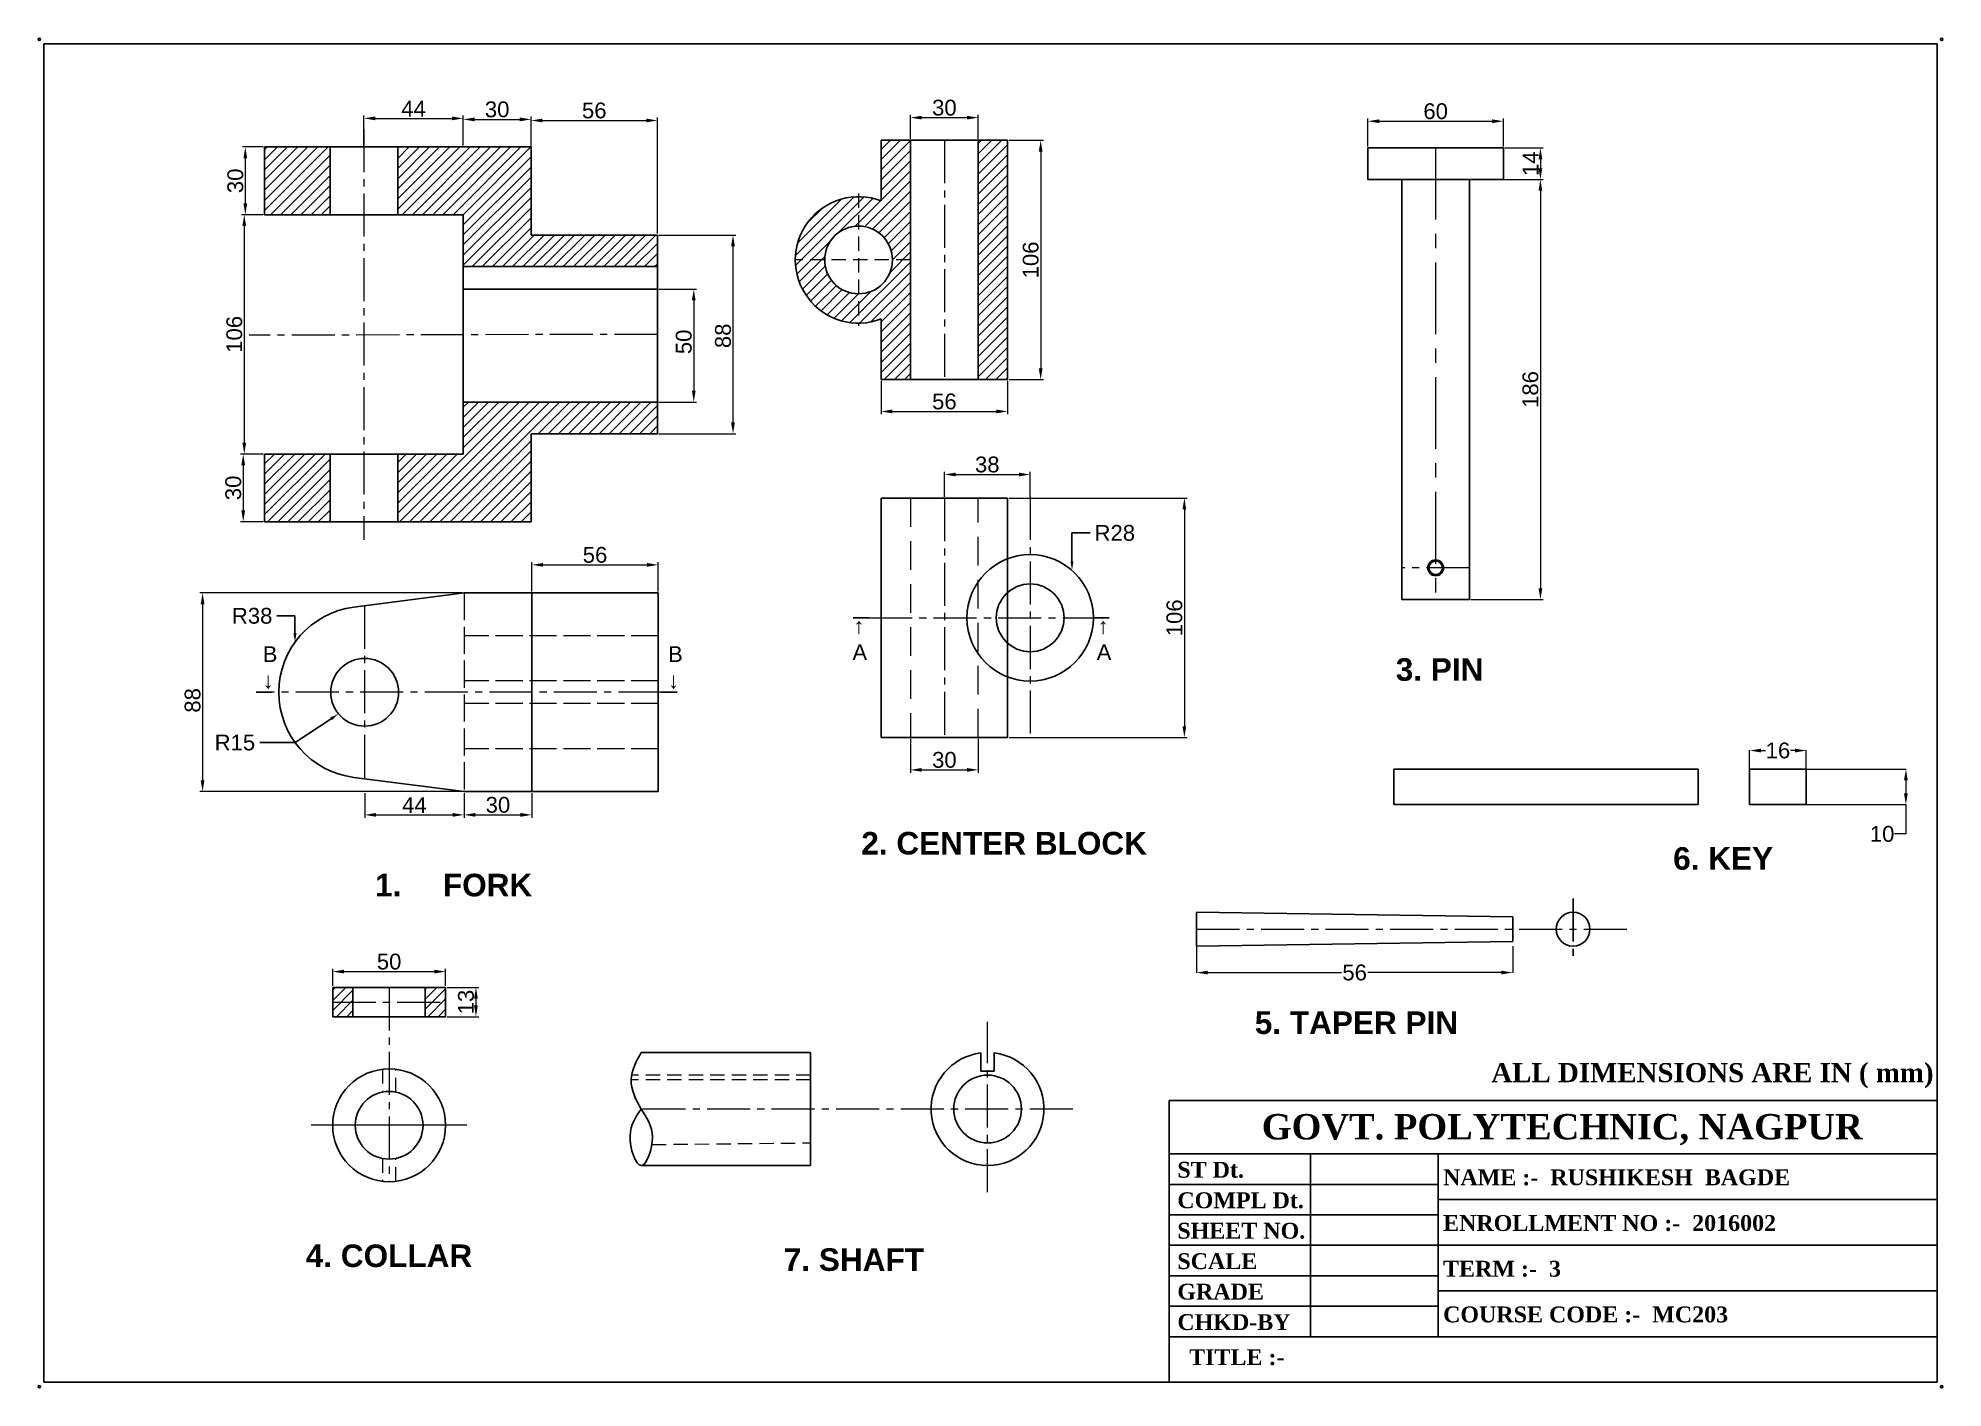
# Model space of a CAD drawing. Header units: millimetres. Extents: x 244 to 1087, y -228 to 370.
import ezdxf
from ezdxf import colors
from ezdxf.entities.mleader import LeaderData, LeaderLine
from ezdxf.math import Vec2, Vec3

# ---------------------------------------------------------------- set-up
doc = ezdxf.new("R2010")
doc.units = ezdxf.units.MM
for name, pattern in [('ACAD_ISO02W100', [15, 12, -3]), ('CENTER', [50.8, 31.75, -6.35, 6.35, -6.35]), ('CENTER2', [28.575, 19.05, -3.175, 3.175, -3.175]), ('DASHED', [19.05, 12.7, -6.35]), ('DASHED2', [9.525, 6.35, -3.175])]:
    doc.linetypes.add(name, pattern=pattern)
doc.styles.get("Standard").update_dxf_attribs({"font": 'arial.ttf'})
doc.dimstyles.new('Copy of Standard', dxfattribs={"dimtxt": 7, "dimasz": 5, "dimexe": 0.18, "dimexo": 0.0625, "dimgap": 0.85, "dimtad": 0, "dimtih": 1, "dimtoh": 1, "dimdec": 0, "dimlfac": 0.4, "dimzin": 0, "dimdsep": 46, "dimtxsty": 'Standard', "dimcen": 0.09, "dimadec": 0, "dimazin": 0, "dimtfac": 1, "dimtdec": 0, "dimtofl": 0, "dimtmove": 0, "dimatfit": 3, "dimfxl": 1, "dimtolj": 1, "dimtzin": 0, "dimlwd": 20, "dimlwe": 20, "dimarcsym": 0})
doc.dimstyles.new('Copy(2) of Standard', dxfattribs={"dimtxt": 7, "dimasz": 5, "dimexe": 0.18, "dimexo": 0.0625, "dimgap": 0.85, "dimtad": 0, "dimtih": 1, "dimtoh": 1, "dimdec": 0, "dimlfac": 0.638, "dimzin": 0, "dimdsep": 46, "dimtxsty": 'Standard', "dimcen": 0.09, "dimadec": 0, "dimazin": 0, "dimtfac": 1, "dimtdec": 0, "dimtofl": 0, "dimtmove": 0, "dimatfit": 3, "dimfxl": 1, "dimtolj": 1, "dimtzin": 0, "dimlwd": 20, "dimlwe": 20, "dimarcsym": 0})
doc.dimstyles.new('ISO-25', dxfattribs={"dimtxt": 7, "dimasz": 5, "dimexe": 1.25, "dimexo": 0.625, "dimgap": 0.825, "dimtad": 1, "dimdsep": 46, "dimtxsty": 'Standard', "dimcen": 2.5, "dimadec": 0, "dimazin": 0, "dimtfac": 1, "dimtmove": 0, "dimatfit": 3, "dimfxl": 1, "dimlwd": 20, "dimlwe": 20, "dimarcsym": 0})

# ---------------------------------------------------------------- blocks, each defined once
blk = doc.blocks.new('*D2')
at = {"color": 0, "lineweight": 20, "transparency": 16777216}
for p, q in [((518.44, 282.86), (552.5, 282.86)), ((551.25, 277.86), (551.25, 199.86)), ((518.44, 194.86), (552.5, 194.86))]:
    blk.add_line(p, q, dxfattribs=at)
at = {"color": 0, "transparency": 16777216}
for points in [[(550.41, 277.86), (552.08, 277.86), (551.25, 282.86)], [(550.41, 199.86), (552.08, 199.86), (551.25, 194.86)]]:
    blk.add_solid(points, dxfattribs=at)
at = {"layer": 'Defpoints', "color": 0, "transparency": 16777216}
for p in [(517.82, 282.86), (517.82, 194.86), (551.25, 194.86)]:
    blk.add_point(p, dxfattribs=at)
at = {"color": 0, "transparency": 16777216, "insert": (546.85, 238.2), "char_height": 7, "attachment_point": 5, "rotation": 90}
blk.add_mtext('88', dxfattribs=at)
blk = doc.blocks.new('*D3')
at = {"color": 0, "lineweight": 20, "transparency": 16777216}
for p, q in [((518.44, 258.86), (535.14, 258.86)), ((533.89, 253.86), (533.89, 213.86)), ((518.44, 208.86), (535.14, 208.86))]:
    blk.add_line(p, q, dxfattribs=at)
at = {"color": 0, "transparency": 16777216}
for points in [[(533.05, 253.86), (534.72, 253.86), (533.89, 258.86)], [(533.05, 213.86), (534.72, 213.86), (533.89, 208.86)]]:
    blk.add_solid(points, dxfattribs=at)
at = {"layer": 'Defpoints', "color": 0, "transparency": 16777216}
for p in [(517.82, 258.86), (517.82, 208.86), (533.89, 208.86)]:
    blk.add_point(p, dxfattribs=at)
at = {"color": 0, "transparency": 16777216, "insert": (529.49, 235.53), "char_height": 7, "attachment_point": 5, "rotation": 90}
blk.add_mtext('50', dxfattribs=at)
blk = doc.blocks.new('*D4')
at = {"color": 0, "lineweight": 20, "transparency": 16777216}
for p, q in [((343.19, 321.86), (334.06, 321.86)), ((335.31, 316.86), (335.31, 296.86)), ((343.19, 291.86), (334.06, 291.86))]:
    blk.add_line(p, q, dxfattribs=at)
at = {"color": 0, "transparency": 16777216}
for points in [[(334.48, 316.86), (336.15, 316.86), (335.31, 321.86)], [(334.48, 296.86), (336.15, 296.86), (335.31, 291.86)]]:
    blk.add_solid(points, dxfattribs=at)
at = {"layer": 'Defpoints', "color": 0, "transparency": 16777216}
for p in [(343.82, 321.86), (335.31, 291.86), (343.82, 291.86)]:
    blk.add_point(p, dxfattribs=at)
at = {"color": 0, "transparency": 16777216, "insert": (330.91, 306.86), "char_height": 7, "attachment_point": 5, "rotation": 90}
blk.add_mtext('30', dxfattribs=at)
blk = doc.blocks.new('*D5')
at = {"color": 0, "lineweight": 20, "transparency": 16777216}
for p, q in [((343.19, 291.86), (333.6, 291.86)), ((334.85, 286.86), (334.85, 190.86)), ((343.19, 185.86), (333.6, 185.86))]:
    blk.add_line(p, q, dxfattribs=at)
at = {"color": 0, "transparency": 16777216}
for points in [[(334.02, 286.86), (335.69, 286.86), (334.85, 291.86)], [(334.02, 190.86), (335.69, 190.86), (334.85, 185.86)]]:
    blk.add_solid(points, dxfattribs=at)
at = {"layer": 'Defpoints', "color": 0, "transparency": 16777216}
for p in [(343.82, 291.86), (334.85, 185.86), (343.82, 185.86)]:
    blk.add_point(p, dxfattribs=at)
at = {"color": 0, "transparency": 16777216, "insert": (330.45, 238.86), "char_height": 7, "attachment_point": 5, "rotation": 90}
blk.add_mtext('106', dxfattribs=at)
blk = doc.blocks.new('*D6')
at = {"color": 0, "lineweight": 20, "transparency": 16777216}
for p, q in [((343.19, 185.86), (333.14, 185.86)), ((334.39, 180.86), (334.39, 160.86)), ((343.19, 155.86), (333.14, 155.86))]:
    blk.add_line(p, q, dxfattribs=at)
at = {"color": 0, "transparency": 16777216}
for points in [[(333.56, 180.86), (335.22, 180.86), (334.39, 185.86)], [(333.56, 160.86), (335.22, 160.86), (334.39, 155.86)]]:
    blk.add_solid(points, dxfattribs=at)
at = {"layer": 'Defpoints', "color": 0, "transparency": 16777216}
for p in [(343.82, 185.86), (334.39, 155.86), (343.82, 155.86)]:
    blk.add_point(p, dxfattribs=at)
at = {"color": 0, "transparency": 16777216, "insert": (329.99, 170.86), "char_height": 7, "attachment_point": 5, "rotation": 90}
blk.add_mtext('30', dxfattribs=at)
blk = doc.blocks.new('*D7')
at = {"color": 0, "lineweight": 20, "transparency": 16777216}
for p, q in [((387.82, 322.48), (387.82, 335.77)), ((392.82, 334.52), (426.82, 334.52)), ((431.82, 322.48), (431.82, 335.77))]:
    blk.add_line(p, q, dxfattribs=at)
at = {"color": 0, "transparency": 16777216}
for points in [[(392.82, 335.35), (392.82, 333.68), (387.82, 334.52)], [(426.82, 335.35), (426.82, 333.68), (431.82, 334.52)]]:
    blk.add_solid(points, dxfattribs=at)
at = {"layer": 'Defpoints', "color": 0, "transparency": 16777216}
for p in [(431.82, 334.52), (387.82, 321.86), (431.82, 321.86)]:
    blk.add_point(p, dxfattribs=at)
at = {"color": 0, "transparency": 16777216, "insert": (409.82, 338.84), "char_height": 7, "attachment_point": 5}
blk.add_mtext('44', dxfattribs=at)
blk = doc.blocks.new('*D8')
at = {"color": 0, "lineweight": 20, "transparency": 16777216}
for p, q in [((431.82, 322.48), (431.82, 335.31)), ((436.82, 334.06), (456.82, 334.06)), ((461.82, 322.48), (461.82, 335.31))]:
    blk.add_line(p, q, dxfattribs=at)
at = {"color": 0, "transparency": 16777216}
for points in [[(436.82, 334.89), (436.82, 333.22), (431.82, 334.06)], [(456.82, 334.89), (456.82, 333.22), (461.82, 334.06)]]:
    blk.add_solid(points, dxfattribs=at)
at = {"layer": 'Defpoints', "color": 0, "transparency": 16777216}
for p in [(461.82, 334.06), (431.82, 321.86), (461.82, 321.86)]:
    blk.add_point(p, dxfattribs=at)
at = {"color": 0, "transparency": 16777216, "insert": (446.82, 338.46), "char_height": 7, "attachment_point": 5}
blk.add_mtext('30', dxfattribs=at)
blk = doc.blocks.new('*D9')
at = {"color": 0, "lineweight": 20, "transparency": 16777216}
for p, q in [((461.82, 283.48), (461.82, 334.84)), ((466.82, 333.59), (512.82, 333.59)), ((517.82, 283.48), (517.82, 334.84))]:
    blk.add_line(p, q, dxfattribs=at)
at = {"color": 0, "transparency": 16777216}
for points in [[(466.82, 334.42), (466.82, 332.76), (461.82, 333.59)], [(512.82, 334.42), (512.82, 332.76), (517.82, 333.59)]]:
    blk.add_solid(points, dxfattribs=at)
at = {"layer": 'Defpoints', "color": 0, "transparency": 16777216}
for p in [(517.82, 333.59), (461.82, 282.86), (517.82, 282.86)]:
    blk.add_point(p, dxfattribs=at)
at = {"color": 0, "transparency": 16777216, "insert": (489.82, 337.99), "char_height": 7, "attachment_point": 5}
blk.add_mtext('56', dxfattribs=at)
blk = doc.blocks.new('*D10')
at = {"color": 0, "lineweight": 20, "transparency": 16777216}
for p, q in [((462.16, 124.97), (462.16, 138.02)), ((467.16, 136.77), (513.16, 136.77)), ((518.16, 124.97), (518.16, 138.02))]:
    blk.add_line(p, q, dxfattribs=at)
at = {"color": 0, "transparency": 16777216}
for points in [[(467.16, 137.6), (467.16, 135.93), (462.16, 136.77)], [(513.16, 137.6), (513.16, 135.93), (518.16, 136.77)]]:
    blk.add_solid(points, dxfattribs=at)
at = {"layer": 'Defpoints', "color": 0, "transparency": 16777216}
for p in [(518.16, 136.77), (462.16, 124.34), (518.16, 124.34)]:
    blk.add_point(p, dxfattribs=at)
at = {"color": 0, "transparency": 16777216, "insert": (490.16, 141.16), "char_height": 7, "attachment_point": 5}
blk.add_mtext('56', dxfattribs=at)
blk = doc.blocks.new('*D11')
at = {"color": 0, "lineweight": 20, "transparency": 16777216}
for p, q in [((431.53, 124.34), (315.14, 124.34)), ((316.39, 119.34), (316.39, 41.34)), ((431.53, 36.34), (315.14, 36.34))]:
    blk.add_line(p, q, dxfattribs=at)
at = {"color": 0, "transparency": 16777216}
for points in [[(315.55, 119.34), (317.22, 119.34), (316.39, 124.34)], [(315.55, 41.34), (317.22, 41.34), (316.39, 36.34)]]:
    blk.add_solid(points, dxfattribs=at)
at = {"layer": 'Defpoints', "color": 0, "transparency": 16777216}
for p in [(432.16, 124.34), (316.39, 36.34), (432.16, 36.34)]:
    blk.add_point(p, dxfattribs=at)
at = {"color": 0, "transparency": 16777216, "insert": (311.99, 76.75), "char_height": 7, "attachment_point": 5, "rotation": 90}
blk.add_mtext('88', dxfattribs=at)
blk = doc.blocks.new('*D12')
at = {"color": 0, "lineweight": 20, "transparency": 16777216}
for p, q in [((673.47, 324.82), (688.74, 324.82)), ((687.49, 319.82), (687.49, 223.82)), ((673.47, 218.82), (688.74, 218.82))]:
    blk.add_line(p, q, dxfattribs=at)
at = {"color": 0, "transparency": 16777216}
for points in [[(686.66, 319.82), (688.33, 319.82), (687.49, 324.82)], [(686.66, 223.82), (688.33, 223.82), (687.49, 218.82)]]:
    blk.add_solid(points, dxfattribs=at)
at = {"layer": 'Defpoints', "color": 0, "transparency": 16777216}
for p in [(672.85, 324.82), (672.85, 218.82), (687.49, 218.82)]:
    blk.add_point(p, dxfattribs=at)
at = {"color": 0, "transparency": 16777216, "insert": (683.09, 271.82), "char_height": 7, "attachment_point": 5, "rotation": 90}
blk.add_mtext('106', dxfattribs=at)
blk = doc.blocks.new('*D13')
at = {"color": 0, "lineweight": 20, "transparency": 16777216}
for p, q in [((629.85, 325.45), (629.85, 336.09)), ((634.85, 334.84), (654.85, 334.84)), ((659.85, 325.45), (659.85, 336.09))]:
    blk.add_line(p, q, dxfattribs=at)
at = {"color": 0, "transparency": 16777216}
for points in [[(634.85, 335.67), (634.85, 334.01), (629.85, 334.84)], [(654.85, 335.67), (654.85, 334.01), (659.85, 334.84)]]:
    blk.add_solid(points, dxfattribs=at)
at = {"layer": 'Defpoints', "color": 0, "transparency": 16777216}
for p in [(659.85, 334.84), (629.85, 324.82), (659.85, 324.82)]:
    blk.add_point(p, dxfattribs=at)
at = {"color": 0, "transparency": 16777216, "insert": (644.85, 339.24), "char_height": 7, "attachment_point": 5}
blk.add_mtext('30', dxfattribs=at)
blk = doc.blocks.new('*D14')
at = {"color": 0, "lineweight": 20, "transparency": 16777216}
for p, q in [((616.85, 218.2), (616.85, 203.46)), ((672.85, 218.2), (672.85, 203.46)), ((621.85, 204.71), (667.85, 204.71))]:
    blk.add_line(p, q, dxfattribs=at)
at = {"color": 0, "transparency": 16777216}
for points in [[(621.85, 205.55), (621.85, 203.88), (616.85, 204.71)], [(667.85, 205.55), (667.85, 203.88), (672.85, 204.71)]]:
    blk.add_solid(points, dxfattribs=at)
at = {"layer": 'Defpoints', "color": 0, "transparency": 16777216}
for p in [(616.85, 218.82), (672.85, 218.82), (672.85, 204.71)]:
    blk.add_point(p, dxfattribs=at)
at = {"color": 0, "transparency": 16777216, "insert": (644.85, 209.11), "char_height": 7, "attachment_point": 5}
blk.add_mtext('56', dxfattribs=at)
blk = doc.blocks.new('*D15')
at = {"color": 0, "lineweight": 20, "transparency": 16777216}
for p, q in [((832.38, 322.07), (832.38, 334.5)), ((837.38, 333.25), (887.38, 333.25)), ((892.38, 322.07), (892.38, 334.5))]:
    blk.add_line(p, q, dxfattribs=at)
at = {"color": 0, "transparency": 16777216}
for points in [[(837.38, 334.08), (837.38, 332.42), (832.38, 333.25)], [(887.38, 334.08), (887.38, 332.42), (892.38, 333.25)]]:
    blk.add_solid(points, dxfattribs=at)
at = {"layer": 'Defpoints', "color": 0, "transparency": 16777216}
for p in [(892.38, 333.25), (832.38, 321.44), (892.38, 321.44)]:
    blk.add_point(p, dxfattribs=at)
at = {"color": 0, "transparency": 16777216, "insert": (862.38, 337.65), "char_height": 7, "attachment_point": 5}
blk.add_mtext('60', dxfattribs=at)
blk = doc.blocks.new('*D16')
at = {"color": 0, "lineweight": 20, "transparency": 16777216}
for p, q in [((893.01, 321.44), (910.03, 321.44)), ((908.78, 316.44), (908.78, 312.44)), ((893.01, 307.44), (910.03, 307.44))]:
    blk.add_line(p, q, dxfattribs=at)
at = {"color": 0, "transparency": 16777216}
for points in [[(907.94, 316.44), (909.61, 316.44), (908.78, 321.44)], [(907.94, 312.44), (909.61, 312.44), (908.78, 307.44)]]:
    blk.add_solid(points, dxfattribs=at)
at = {"layer": 'Defpoints', "color": 0, "transparency": 16777216}
for p in [(892.38, 321.44), (892.38, 307.44), (908.78, 307.44)]:
    blk.add_point(p, dxfattribs=at)
at = {"color": 0, "transparency": 16777216, "insert": (904.44, 314.44), "char_height": 7, "attachment_point": 5, "rotation": 90}
blk.add_mtext('14', dxfattribs=at)
blk = doc.blocks.new('*D17')
at = {"color": 0, "lineweight": 20, "transparency": 16777216}
for p, q in [((878.01, 307.44), (910.03, 307.44)), ((908.78, 302.44), (908.78, 126.44)), ((878.01, 121.44), (910.03, 121.44))]:
    blk.add_line(p, q, dxfattribs=at)
at = {"color": 0, "transparency": 16777216}
for points in [[(907.94, 302.44), (909.61, 302.44), (908.78, 307.44)], [(907.94, 126.44), (909.61, 126.44), (908.78, 121.44)]]:
    blk.add_solid(points, dxfattribs=at)
at = {"layer": 'Defpoints', "color": 0, "transparency": 16777216}
for p in [(877.38, 307.44), (877.38, 121.44), (908.78, 121.44)]:
    blk.add_point(p, dxfattribs=at)
at = {"color": 0, "transparency": 16777216, "insert": (904.38, 214.44), "char_height": 7, "attachment_point": 5, "rotation": 90}
blk.add_mtext('186', dxfattribs=at)
blk = doc.blocks.new('*D18')
at = {"color": 0, "lineweight": 20, "transparency": 16777216}
for p, q in [((673.47, 166.31), (752.38, 166.31)), ((751.13, 161.31), (751.13, 65.31)), ((673.47, 60.31), (752.38, 60.31))]:
    blk.add_line(p, q, dxfattribs=at)
at = {"color": 0, "transparency": 16777216}
for points in [[(750.29, 161.31), (751.96, 161.31), (751.13, 166.31)], [(750.29, 65.31), (751.96, 65.31), (751.13, 60.31)]]:
    blk.add_solid(points, dxfattribs=at)
at = {"layer": 'Defpoints', "color": 0, "transparency": 16777216}
for p in [(672.85, 166.31), (672.85, 60.31), (751.13, 60.31)]:
    blk.add_point(p, dxfattribs=at)
at = {"color": 0, "transparency": 16777216, "insert": (746.73, 113.31), "char_height": 7, "attachment_point": 5, "rotation": 90}
blk.add_mtext('106', dxfattribs=at)
blk = doc.blocks.new('*D19')
at = {"color": 0, "lineweight": 20, "transparency": 16777216}
for p, q in [((644.85, 166.93), (644.85, 178.03)), ((682.85, 166.93), (682.85, 178.03)), ((649.85, 176.78), (677.85, 176.78))]:
    blk.add_line(p, q, dxfattribs=at)
at = {"color": 0, "transparency": 16777216}
for points in [[(649.85, 177.62), (649.85, 175.95), (644.85, 176.78)], [(677.85, 177.62), (677.85, 175.95), (682.85, 176.78)]]:
    blk.add_solid(points, dxfattribs=at)
at = {"layer": 'Defpoints', "color": 0, "transparency": 16777216}
for p in [(682.85, 176.78), (644.85, 166.31), (682.85, 166.31)]:
    blk.add_point(p, dxfattribs=at)
at = {"color": 0, "transparency": 16777216, "insert": (663.85, 181.19), "char_height": 7, "attachment_point": 5}
blk.add_mtext('38', dxfattribs=at)
blk = doc.blocks.new('*D20')
at = {"color": 0, "lineweight": 20, "transparency": 16777216}
for p, q in [((629.85, 59.68), (629.85, 44.71)), ((659.85, 59.68), (659.85, 44.71)), ((634.85, 45.96), (654.85, 45.96))]:
    blk.add_line(p, q, dxfattribs=at)
at = {"color": 0, "transparency": 16777216}
for points in [[(634.85, 46.8), (634.85, 45.13), (629.85, 45.96)], [(654.85, 46.8), (654.85, 45.13), (659.85, 45.96)]]:
    blk.add_solid(points, dxfattribs=at)
at = {"layer": 'Defpoints', "color": 0, "transparency": 16777216}
for p in [(629.85, 60.31), (659.85, 60.31), (659.85, 45.96)]:
    blk.add_point(p, dxfattribs=at)
at = {"color": 0, "transparency": 16777216, "insert": (644.85, 50.36), "char_height": 7, "attachment_point": 5}
blk.add_mtext('30', dxfattribs=at)
blk = doc.blocks.new('*D24')
at = {"color": 0, "lineweight": 20, "transparency": 16777216}
for p, q in [((424.62, -50.35), (438.68, -50.35)), ((437.43, -55.35), (437.43, -58.35)), ((424.62, -63.35), (438.68, -63.35))]:
    blk.add_line(p, q, dxfattribs=at)
at = {"color": 0, "transparency": 16777216}
for points in [[(436.6, -55.35), (438.27, -55.35), (437.43, -50.35)], [(436.6, -58.35), (438.27, -58.35), (437.43, -63.35)]]:
    blk.add_solid(points, dxfattribs=at)
at = {"layer": 'Defpoints', "color": 0, "transparency": 16777216}
for p in [(423.99, -50.35), (423.99, -63.35), (437.43, -63.35)]:
    blk.add_point(p, dxfattribs=at)
at = {"color": 0, "transparency": 16777216, "insert": (433.03, -56.85), "char_height": 7, "attachment_point": 5, "rotation": 90}
blk.add_mtext('13', dxfattribs=at)
blk = doc.blocks.new('*D25')
at = {"color": 0, "lineweight": 20, "transparency": 16777216}
for p, q in [((373.99, -49.73), (373.99, -42.14)), ((423.99, -49.73), (423.99, -42.14)), ((378.99, -43.39), (418.99, -43.39))]:
    blk.add_line(p, q, dxfattribs=at)
at = {"color": 0, "transparency": 16777216}
for points in [[(378.99, -42.55), (378.99, -44.22), (373.99, -43.39)], [(418.99, -42.55), (418.99, -44.22), (423.99, -43.39)]]:
    blk.add_solid(points, dxfattribs=at)
at = {"layer": 'Defpoints', "color": 0, "transparency": 16777216}
for p in [(373.99, -50.35), (423.99, -43.39), (423.99, -50.35)]:
    blk.add_point(p, dxfattribs=at)
at = {"color": 0, "transparency": 16777216, "insert": (398.99, -38.99), "char_height": 7, "attachment_point": 5}
blk.add_mtext('50', dxfattribs=at)
blk = doc.blocks.new('*D27')
at = {"color": 0, "lineweight": 20, "transparency": 16777216}
for p, q in [((388.16, 35.72), (388.16, 24.79)), ((432.16, 35.72), (432.16, 24.79)), ((393.16, 26.04), (427.16, 26.04))]:
    blk.add_line(p, q, dxfattribs=at)
at = {"color": 0, "transparency": 16777216}
for points in [[(393.16, 26.87), (393.16, 25.21), (388.16, 26.04)], [(427.16, 26.87), (427.16, 25.21), (432.16, 26.04)]]:
    blk.add_solid(points, dxfattribs=at)
at = {"layer": 'Defpoints', "color": 0, "transparency": 16777216}
for p in [(388.16, 36.34), (432.16, 36.34), (432.16, 26.04)]:
    blk.add_point(p, dxfattribs=at)
at = {"color": 0, "transparency": 16777216, "insert": (410.16, 30.37), "char_height": 7, "attachment_point": 5}
blk.add_mtext('44', dxfattribs=at)
blk = doc.blocks.new('*D28')
at = {"color": 0, "lineweight": 20, "transparency": 16777216}
for p, q in [((432.16, 35.72), (432.16, 24.79)), ((462.16, 35.72), (462.16, 24.79)), ((437.16, 26.04), (457.16, 26.04))]:
    blk.add_line(p, q, dxfattribs=at)
at = {"color": 0, "transparency": 16777216}
for points in [[(437.16, 26.87), (437.16, 25.21), (432.16, 26.04)], [(457.16, 26.87), (457.16, 25.21), (462.16, 26.04)]]:
    blk.add_solid(points, dxfattribs=at)
at = {"layer": 'Defpoints', "color": 0, "transparency": 16777216}
for p in [(432.16, 36.34), (462.16, 36.34), (462.16, 26.04)]:
    blk.add_point(p, dxfattribs=at)
at = {"color": 0, "transparency": 16777216, "insert": (447.16, 30.44), "char_height": 7, "attachment_point": 5}
blk.add_mtext('30', dxfattribs=at)
blk = doc.blocks.new('*D29')
at = {"color": 0, "lineweight": 20, "transparency": 16777216}
for p, q in [((1001.41, 46.34), (1001.41, 54.71)), ((1006.41, 54.53), (1008.42, 54.53)), ((1021.49, 54.53), (1019.49, 54.53)), ((1026.49, 46.34), (1026.49, 54.71))]:
    blk.add_line(p, q, dxfattribs=at)
at = {"color": 0, "transparency": 16777216}
for points in [[(1006.41, 55.36), (1006.41, 53.69), (1001.41, 54.53)], [(1021.49, 55.36), (1021.49, 53.69), (1026.49, 54.53)]]:
    blk.add_solid(points, dxfattribs=at)
at = {"layer": 'Defpoints', "color": 0, "transparency": 16777216}
for p in [(1026.49, 54.53), (1001.41, 46.28), (1026.49, 46.28)]:
    blk.add_point(p, dxfattribs=at)
at = {"color": 0, "transparency": 16777216, "insert": (1013.95, 54.53), "char_height": 7, "attachment_point": 5}
blk.add_mtext('\\A1;16', dxfattribs=at)
blk = doc.blocks.new('*D30')
at = {"color": 0, "lineweight": 20, "transparency": 16777216}
for p, q in [((1026.56, 46.28), (1070.79, 46.28)), ((1070.61, 41.28), (1070.61, 35.6)), ((1026.56, 30.6), (1070.79, 30.6)), ((1070.61, 30.6), (1070.61, 17.57)), ((1070.61, 17.57), (1065.61, 17.57))]:
    blk.add_line(p, q, dxfattribs=at)
at = {"color": 0, "transparency": 16777216}
for points in [[(1069.77, 41.28), (1071.44, 41.28), (1070.61, 46.28)], [(1069.77, 35.6), (1071.44, 35.6), (1070.61, 30.6)]]:
    blk.add_solid(points, dxfattribs=at)
at = {"layer": 'Defpoints', "color": 0, "transparency": 16777216}
for p in [(1026.49, 46.28), (1026.49, 30.6), (1070.61, 30.6)]:
    blk.add_point(p, dxfattribs=at)
at = {"color": 0, "transparency": 16777216, "insert": (1060.09, 17.57), "char_height": 7, "attachment_point": 5}
blk.add_mtext('\\A1;10', dxfattribs=at)
blk = doc.blocks.new('*D32')
at = {"color": 0, "lineweight": 20, "transparency": 16777216}
for p, q in [((756.51, -32.13), (756.51, -43.99)), ((896.51, -32.13), (896.51, -43.99)), ((761.51, -43.81), (820.65, -43.81)), ((891.51, -43.81), (832.38, -43.81))]:
    blk.add_line(p, q, dxfattribs=at)
at = {"color": 0, "transparency": 16777216}
for points in [[(761.51, -42.98), (761.51, -44.64), (756.51, -43.81)], [(891.51, -42.98), (891.51, -44.64), (896.51, -43.81)]]:
    blk.add_solid(points, dxfattribs=at)
at = {"layer": 'Defpoints', "color": 0, "transparency": 16777216}
for p in [(756.51, -32.07), (896.51, -32.07), (896.51, -43.81)]:
    blk.add_point(p, dxfattribs=at)
at = {"color": 0, "transparency": 16777216, "insert": (826.51, -43.81), "char_height": 7, "attachment_point": 5}
blk.add_mtext('\\A1;56', dxfattribs=at)

msp = doc.modelspace()

# ---------------------------------------------------------------- hatches: boundary and pattern name
h = msp.add_hatch()
h.set_pattern_fill('ANSI31', color=256)
h.set_pattern_definition([(45, (-15, 24.6925), (-2.245064, 2.245064), [])])
h.paths.add_polyline_path([(372.818, 321.859), (343.818, 321.859), (343.818, 291.859), (372.818, 291.859)])
h.paths.add_polyline_path([(343.818, 155.859), (372.818, 155.859), (372.818, 185.859), (343.818, 185.859)])
h.paths.add_polyline_path([(402.818, 185.859), (402.818, 155.859), (461.818, 155.859), (461.818, 194.859), (517.818, 194.859), (517.818, 208.859), (431.818, 208.859), (431.818, 185.859)])
h.paths.add_polyline_path([(431.818, 291.859), (431.818, 268.859), (517.818, 268.859), (517.818, 282.859), (461.818, 282.859), (461.818, 321.859), (431.818, 321.859), (402.818, 321.859), (402.818, 291.859)])
h = msp.add_hatch()
h.set_pattern_fill('ANSI31', color=256)
h.set_pattern_definition([(45, (18.0407, 67.6723), (-2.245064, 2.245064), [])])
h.paths.add_polyline_path([(629.847, 218.824), (629.847, 271.824), (621.847, 271.824, -1), (591.847, 271.824), (578.847, 271.824, 0.5257068), (616.847, 245.671), (616.847, 218.824)])
h.paths.add_polyline_path([(629.847, 271.824), (629.847, 324.824), (616.847, 324.824), (616.847, 297.978, 0.5257068), (578.847, 271.824), (591.847, 271.824, -1), (621.847, 271.824)])
h.paths.add_polyline_path([(672.847, 218.824), (672.847, 324.824), (659.847, 324.824), (659.847, 218.824)])
h = msp.add_hatch()
h.set_pattern_fill('ANSI31', color=256)
h.set_pattern_definition([(45, (-78.1654, 12.5786), (-2.245064, 2.245064), [])])
h.paths.add_polyline_path([(382.993, -56.851), (373.993, -56.851), (373.993, -63.351), (382.993, -63.351)])
h.paths.add_polyline_path([(382.993, -50.351), (373.993, -50.351), (373.993, -56.851), (382.993, -56.851)])
h.paths.add_polyline_path([(423.993, -50.351), (414.993, -50.351), (414.993, -56.851), (423.993, -56.851)])
h.paths.add_polyline_path([(423.993, -56.851), (414.993, -56.851), (414.993, -63.351), (423.993, -63.351)])

# ---------------------------------------------------------------- linework, layer by layer
for p, q in [((246.055, 367.576), (246.055, -225.262)), ((1084.497, 367.576), (246.055, 367.576)), ((1084.497, -225.262), (1084.497, 367.576)), ((343.818, 321.859), (343.818, 291.859)), ((343.818, 321.859), (387.818, 321.859)), ((372.818, 321.859), (372.818, 291.859)), ((387.818, 321.859), (431.818, 321.859)), ((402.818, 291.859), (402.818, 321.859)), ((431.818, 321.859), (461.818, 321.859)), ((461.818, 321.859), (461.818, 282.859)), ((616.847, 324.824), (672.847, 324.824)), ((616.847, 297.978), (616.847, 324.824)), ((629.847, 218.824), (629.847, 324.824)), ((659.847, 324.824), (659.847, 218.824)), ((672.847, 324.824), (672.847, 218.824)), ((832.381, 321.441), (832.381, 307.441)), ((892.381, 321.441), (832.381, 321.441)), ((892.381, 307.441), (892.381, 321.441)), ((832.381, 307.441), (892.381, 307.441)), ((847.381, 307.441), (847.381, 121.441)), ((877.381, 121.441), (877.381, 307.441)), ((343.818, 291.859), (431.818, 291.859)), ((431.818, 291.859), (431.818, 185.859)), ((517.818, 282.859), (461.818, 282.859)), ((517.818, 282.859), (517.818, 194.859)), ((517.818, 268.859), (431.818, 268.859)), ((431.818, 258.859), (517.818, 258.859)), ((616.847, 218.824), (616.847, 245.671)), ((517.818, 238.859), (517.818, 208.859)), ((672.847, 218.824), (616.847, 218.824)), ((517.818, 208.859), (431.818, 208.859)), ((461.818, 194.859), (517.818, 194.859)), ((461.818, 194.859), (461.818, 155.859)), ((343.818, 185.859), (343.818, 155.859)), ((431.818, 185.859), (343.818, 185.859)), ((372.818, 185.859), (372.818, 155.859)), ((402.818, 155.859), (402.818, 185.859)), ((672.847, 166.306), (616.847, 166.306)), ((616.847, 166.306), (616.847, 60.306)), ((672.847, 60.306), (672.847, 166.306)), ((387.818, 155.859), (343.818, 155.859)), ((461.818, 155.859), (387.818, 155.859)), ((432.158, 124.34), (383.289, 118.027)), ((518.158, 124.34), (432.158, 124.34)), ((462.158, 124.34), (462.158, 36.34)), ((518.158, 124.34), (518.158, 36.34)), ((847.381, 121.441), (877.381, 121.441)), ((611.523, 113.306), (604.523, 113.306)), ((710.847, 113.306), (717.847, 113.306)), ((340.088, 80.34), (347.088, 80.34)), ((519.573, 80.34), (526.573, 80.34)), ((616.847, 60.306), (672.847, 60.306)), ((432.158, 36.34), (383.289, 42.653)), ((843.891, 46.275), (978.698, 46.275)), ((843.891, 30.6), (843.891, 46.275)), ((978.698, 46.275), (978.698, 30.6)), ((1001.413, 30.6), (1001.413, 46.275)), ((1001.413, 46.275), (1026.494, 46.275)), ((1026.494, 46.275), (1026.494, 30.6)), ((518.158, 36.34), (432.158, 36.34)), ((978.698, 30.6), (843.891, 30.6)), ((1026.494, 30.6), (1001.413, 30.6)), ((756.514, -17.072), (756.514, -32.072)), ((896.514, -19.072), (756.514, -17.072)), ((896.514, -24.572), (896.514, -19.072)), ((896.514, -24.572), (896.514, -30.072)), ((756.514, -32.072), (896.514, -30.072)), ((373.993, -50.351), (373.993, -63.351)), ((423.993, -50.351), (373.993, -50.351)), ((382.993, -50.351), (382.993, -63.351)), ((414.993, -63.351), (414.993, -50.351)), ((423.993, -63.351), (423.993, -50.351)), ((373.993, -63.351), (423.993, -63.351)), ((585.638, -79.241), (510.638, -79.241)), ((585.638, -79.241), (510.638, -79.241)), ((585.638, -129.241), (585.638, -79.241)), ((660.97, -87.421), (660.97, -79.421)), ((660.97, -79.421), (660.97, -87.421)), ((666.97, -79.421), (666.97, -87.421)), ((660.97, -87.421), (666.97, -87.421)), ((744.377, -225.262), (744.377, -100.484)), ((744.377, -100.484), (1084.497, -100.484)), ((1084.497, -100.484), (1084.497, -124.112)), ((1084.497, -124.112), (744.377, -124.112)), ((806.992, -205.077), (806.992, -124.112)), ((863.481, -205.077), (863.481, -124.112)), ((510.558, -129.241), (585.638, -129.241)), ((863.481, -137.607), (744.377, -137.607)), ((863.481, -151.101), (744.377, -151.101)), ((1084.497, -144.354), (863.481, -144.354)), ((863.481, -164.595), (744.377, -164.595)), ((1084.497, -164.595), (744.377, -164.595)), ((863.481, -178.089), (744.377, -178.089)), ((1084.497, -184.836), (863.481, -184.836)), ((863.481, -191.583), (744.377, -191.583)), ((1084.497, -205.077), (744.377, -205.077)), ((246.055, -225.262), (1084.497, -225.262)), ((1084.497, -225.262), (744.377, -225.262))]:
    msp.add_line(p, q)
at = {"linetype": 'CENTER2', "lineweight": 20}
for p, q in [((387.818, 329.792), (387.818, 147.926)), ((644.847, 324.824), (644.847, 218.824)), ((517.818, 238.859), (336.982, 238.427)), ((644.847, 166.306), (644.847, 60.306)), ((682.847, 166.84), (682.847, 58.905)), ((877.381, 135.441), (847.381, 135.441)), ((388.118, 118.651), (388.118, 42.03)), ((611.523, 113.306), (710.847, 113.306)), ((519.573, 80.34), (347.088, 80.34)), ((756.514, -24.572), (949.7, -24.572)), ((398.993, -50.351), (398.993, -136.451)), ((373.993, -56.851), (423.993, -56.851)), ((663.97, -141.059), (663.97, -65.586)), ((701.706, -104.241), (510.638, -104.241))]:
    msp.add_line(p, q, dxfattribs=at)
at = {"linetype": 'CENTER', "lineweight": 20}
msp.add_line((862.381, 321.441), (862.381, 121.441), dxfattribs=at)
at = {"linetype": 'DASHED2', "lineweight": 20}
for p, q in [((606.847, 301.199), (606.847, 242.594)), ((629.847, 271.824), (578.847, 271.824)), ((395.993, -86.632), (395.993, -96.754)), ((401.993, -96.754), (401.993, -86.632)), ((585.638, -91.241), (506.151, -91.241)), ((585.638, -89.241), (506.37, -89.241)), ((395.993, -126.148), (395.993, -136.271)), ((401.993, -136.271), (401.993, -126.148)), ((515.333, -119.968), (585.638, -119.241))]:
    msp.add_line(p, q, dxfattribs=at)
at = {"linetype": 'ACAD_ISO02W100'}
msp.add_line((616.847, 218.824), (616.847, 218.824), dxfattribs=at)
at = {"linetype": 'DASHED', "lineweight": 20}
for p, q in [((629.847, 166.306), (629.847, 60.306)), ((659.847, 60.306), (659.847, 166.306))]:
    msp.add_line(p, q, dxfattribs=at)
at = {"linetype": 'ACAD_ISO02W100', "lineweight": 20}
for p, q in [((432.158, 124.34), (432.158, 36.34)), ((518.158, 105.34), (432.158, 105.34)), ((518.158, 85.34), (432.158, 85.34)), ((518.158, 75.34), (432.158, 75.34)), ((518.158, 55.34), (432.158, 55.34))]:
    msp.add_line(p, q, dxfattribs=at)
at = {"linetype": 'CENTER2'}
msp.add_line((923.229, -11.012), (923.229, -38.132), dxfattribs=at)
at = {"lineweight": 20}
msp.add_line((433.469, -111.451), (364.516, -111.451), dxfattribs=at)
for centre, radius in [((244.055, 369.576), 0.5), ((1086.497, 369.576), 0.5), ((606.847, 271.824), 15), ((682.847, 113.306), 28), ((862.381, 135.441), 3.5), ((862.381, 135.441), 3), ((682.847, 113.306), 15), ((388.158, 80.34), 15), ((923.229, -24.572), 7.5), ((398.993, -111.451), 25), ((663.97, -104.241), 15), ((398.993, -111.451), 15), ((244.055, -227.262), 0.5), ((1086.497, -227.262), 0.5)]:
    msp.add_circle(centre, radius)
for centre, radius, start, end in [((606.847, 271.824), 28, 69.075168, 290.924832), ((388.158, 80.34), 38, 97.361086, 262.638914), ((663.97, -104.241), 25, 96.892103, 83.107897)]:
    msp.add_arc(centre, radius, start, end)
msp.add_spline([(510.638, -79.241), (506.152, -91.222), (510.638, -104.241), (515.587, -116.701), (510.638, -129.241), (505.657, -116.156), (510.638, -104.241)], degree=3)

# ---------------------------------------------------------------- texts
at = {"attachment_point": 1}
for s, width, gutter_width, heights, insert, char_height in [('{\\H1.08333x;   \\H2.58462x;↑\\P A}', 12.29835, 12.5, [0], (601.434, 113.255), 2.5), ('{\\H1.08333x;   \\H2.58462x;↑\\P A}', 12.29835, 12.5, [0], (709.576, 113.255), 2.5), ('{\\H2.8x; B\\P ↓}', 17.97041, 12.5, [0], (340.293, 100.75), 2.5), ('{\\H2.8x; B\\P ↓}', 17.97041, 12.5, [0], (519.778, 100.75), 2.5), ('{\\fTimes New Roman|b1|i0|c0|p18;GOVT. POLYTECHNIC, NAGPUR}', 278.09637, 35.288, [0], (785.382, -106.456), 11.24642), ('{\\fTimes New Roman|b1|i0|c0|p18;ST Dt.}', 65.39217, 35.288, [0], (748.015, -127.634), 7.02908), ('{\\fTimes New Roman|b1|i0|c0|p18;NAME :-  RUSHIKESH  BAGDE}', 172.26948, 35.288, [0], (865.676, -130.976), 7.02908), ('{\\fTimes New Roman|b1|i0|c0|p18;COMPL Dt.}', 65.39217, 35.288, [0], (748.015, -141.128), 7.02908), ('{\\fTimes New Roman|b1|i0|c0|p18;ENROLLMENT NO :-  2016002}', 159.18247, 35.288, [0], (865.676, -151.217), 7.02908), ('{\\fTimes New Roman|b1|i0|c0|p18;SHEET NO.}', 65.39217, 35.288, [0], (748.015, -154.622), 7.02908), ('{\\fTimes New Roman|b1|i0|c0|p18;SCALE}', 65.39217, 35.288, [0], (748.015, -168.116), 7.02908), ('{\\fTimes New Roman|b1|i0|c0|p18;TERM :-  3}', 108.65204, 35.288, [7.156], (865.676, -171.458), 7.02908), ('{\\fTimes New Roman|b1|i0|c0|p18;GRADE}', 65.39217, 35.288, [0], (748.015, -181.61), 7.02908), ('{\\fTimes New Roman|b1|i0|c0|p18;COURSE CODE :-  MC203}', 123.91183, 35.288, [0], (865.676, -191.7), 7.02908), ('{\\fTimes New Roman|b1|i0|c0|p18;CHKD-BY}', 65.39217, 35.288, [0], (748.015, -195.104), 7.02908), ('{\\fTimes New Roman|b1|i0|c0|p18;TITLE :-}', 65.39217, 35.288, [0], (753.229, -210.636), 7.02908)]:
    msp.add_mtext_dynamic_manual_height_columns(s, width=width, gutter_width=gutter_width, heights=heights, dxfattribs=dict(at, insert=insert, char_height=char_height))
at = {"char_height": 10, "width": 180.0108, "attachment_point": 1}
for s, insert in [('{\\fArial|b1|i0|c0|p34;3. PIN}', (844.715, 95.435)), ('{\\fArial|b1|i0|c0|p34;2. CENTER BLOCK}', (608.058, 18.475)), ('{\\fArial|b1|i0|c0|p34;6. KEY}', (967.557, 11.738)), ('\\pxi-3,l4,t4;{\\fArial|b1|i0|c0|p34;1.^IFORK}', (382.78, -0.045)), ('{\\fArial|b1|i0|c0|p34;5. TAPER PIN}', (782.288, -61.014)), ('{\\fArial|b1|i0|c0|p34;4. COLLAR}', (362.069, -164.237)), ('{\\fArial|b1|i0|c0|p34;7. SHAFT}', (573.735, -165.938))]:
    msp.add_mtext(s, dxfattribs=dict(at, insert=insert))
at = {"insert": (887.042, -83.886), "char_height": 8.46911, "attachment_point": 1}
msp.add_mtext('{\\fTimes New Roman|b1|i0|c0|p18;ALL DIMENSIONS ARE IN ( mm) }', dxfattribs=at)

# ---------------------------------------------------------------- dimensions: what is measured, and where the dimension line sits
for base, p1, p2, dimstyle, picture, middle in [((431.818, 334.518), (387.818, 321.859), (431.818, 321.859), 'ISO-25', '*D7', (409.818, 338.843)), ((461.818, 334.055), (431.818, 321.859), (461.818, 321.859), 'ISO-25', '*D8', (446.818, 338.457)), ((517.818, 333.589), (461.818, 282.859), (517.818, 282.859), 'ISO-25', '*D9', (489.818, 337.988)), ((659.847, 334.839), (629.847, 324.824), (659.847, 324.824), 'ISO-25', '*D13', (644.847, 339.24)), ((892.381, 333.249), (832.381, 321.441), (892.381, 321.441), 'ISO-25', '*D15', (862.381, 337.648)), ((672.847, 204.712), (616.847, 218.824), (672.847, 218.824), 'ISO-25', '*D14', (644.847, 209.111)), ((682.847, 176.785), (644.847, 166.306), (682.847, 166.306), 'ISO-25', '*D19', (663.847, 181.186)), ((518.158, 136.766), (462.158, 124.34), (518.158, 124.34), 'ISO-25', '*D10', (490.158, 141.165)), ((659.847, 45.962), (629.847, 60.306), (659.847, 60.306), 'ISO-25', '*D20', (644.847, 50.364)), ((1026.494, 54.527), (1001.413, 46.275), (1026.494, 46.275), 'Copy(2) of Standard', '*D29', (1013.954, 54.527)), ((432.158, 26.04), (388.158, 36.34), (432.158, 36.34), 'ISO-25', '*D27', (410.158, 30.365)), ((462.158, 26.04), (432.158, 36.34), (462.158, 36.34), 'ISO-25', '*D28', (447.158, 30.442)), ((896.514, -43.809), (756.514, -32.072), (896.514, -32.072), 'Copy of Standard', '*D32', (826.514, -43.809)), ((423.993, -43.387), (373.993, -50.351), (423.993, -50.351), 'ISO-25', '*D25', (398.993, -38.988))]:
    dim = msp.add_linear_dim(base=base, p1=p1, p2=p2, dimstyle=dimstyle)
    dim.commit()
    dim.dimension.update_dxf_attribs({"geometry": picture, "text_midpoint": middle})
for base, p1, p2, picture, middle in [((335.315, 291.859), (343.818, 321.859), (343.818, 291.859), '*D4', (330.913, 306.859)), ((687.492, 218.824), (672.847, 324.824), (672.847, 218.824), '*D12', (683.093, 271.824)), ((908.776, 307.441), (892.381, 321.441), (892.381, 307.441), '*D16', (904.437, 314.441)), ((908.776, 121.441), (877.381, 307.441), (877.381, 121.441), '*D17', (904.377, 214.441)), ((334.852, 185.859), (343.818, 291.859), (343.818, 185.859), '*D5', (330.453, 238.859)), ((334.39, 155.859), (343.818, 185.859), (343.818, 155.859), '*D6', (329.988, 170.859)), ((437.434, -63.351), (423.993, -50.351), (423.993, -63.351), '*D24', (433.032, -56.851))]:
    dim = msp.add_linear_dim(base=base, p1=p1, p2=p2, angle=90, dimstyle='ISO-25')
    dim.commit()
    dim.dimension.update_dxf_attribs({"geometry": picture, "text_midpoint": middle})
for base, p1, p2, dimstyle, picture, middle in [((551.247, 194.859), (517.818, 282.859), (517.818, 194.859), 'ISO-25', '*D2', (551.247, 238.199)), ((533.886, 208.859), (517.818, 258.859), (517.818, 208.859), 'ISO-25', '*D3', (533.886, 235.531)), ((751.128, 60.306), (672.847, 166.306), (672.847, 60.306), 'ISO-25', '*D18', (751.128, 113.306)), ((316.387, 36.34), (432.158, 124.34), (432.158, 36.34), 'ISO-25', '*D11', (316.387, 76.751)), ((1070.608, 30.6), (1026.494, 46.275), (1026.494, 30.6), 'Copy(2) of Standard', '*D30', (1060.086, 17.569))]:
    dim = msp.add_linear_dim(base=base, p1=p1, p2=p2, angle=90, dimstyle=dimstyle)
    dim.commit()
    dim.dimension.update_dxf_attribs({"geometry": picture, "text_midpoint": middle, "dimtype": 160})

# ---------------------------------------------------------------- leaders
at = {"lineweight": 20}
ml = msp.add_multileader_mtext('Standard', dxfattribs=at)
ml.set_content('R28', color=256)
ml.set_leader_properties()
ml.build(insert=Vec2(0, 0))
ctx = ml.context
ctx.base_point, ctx.char_height, ctx.plane_origin = Vec3(709.356, 150.884), 7, Vec3(701.356, 134.316)
notes = []
notes.append((ctx, [(0, (1, 1, 0), (701.356, 150.884), (1, 0), 8, [(0, [(701.356, 134.316)], 0, [])])]))
ctx.mtext.insert, ctx.mtext.flow_direction = Vec3(711.356, 154.444), 5
ml = msp.add_multileader_mtext('Standard', dxfattribs=at)
ml.set_content('R38', color=256)
ml.set_leader_properties()
ml.build(insert=Vec2(0, 0))
ctx = ml.context
ctx.base_point, ctx.char_height, ctx.plane_origin = Vec3(328.563, 114.159), 7, Vec3(357.303, 102.521)
ctx.text_align_type = 2
notes.append((ctx, [(0, (1, 1, 0), (357.303, 114.159), (-1, 0), 8, [(0, [(357.303, 102.521)], 0, [])])]))
ctx.mtext.insert, ctx.mtext.alignment, ctx.mtext.flow_direction = Vec3(347.303, 117.722), 3, 5
ml = msp.add_multileader_mtext('Standard', dxfattribs=at)
ml.set_content('R15', color=256)
ml.set_leader_properties()
ml.build(insert=Vec2(0, 0))
ctx = ml.context
ctx.base_point, ctx.char_height, ctx.plane_origin = Vec3(320.89, 58.05), 7, Vec3(376.609, 70.769)
ctx.text_align_type = 2
notes.append((ctx, [(0, (1, 1, 0), (357.382, 58.05), (-1, 0), 15.714, [(0, [(376.609, 70.769)], 0, [])])]))
ctx.mtext.insert, ctx.mtext.alignment, ctx.mtext.flow_direction = Vec3(339.669, 61.61), 3, 5
for ctx, leaders in notes:
    for number, flags, end, landing, length, lines in leaders:
        leader = LeaderData()
        leader.index, (leader.has_last_leader_line, leader.has_dogleg_vector, leader.attachment_direction) = number, flags
        leader.last_leader_point, leader.dogleg_vector, leader.dogleg_length = Vec3(end), Vec3(landing), length
        for number, points, colour, breaks in lines:
            line = LeaderLine()
            line.index, line.vertices, line.color, line.breaks = number, Vec3.list(points), colors.encode_raw_color(colour), breaks
            leader.lines.append(line)
        ctx.leaders.append(leader)

doc.saveas('drawing.dxf')
